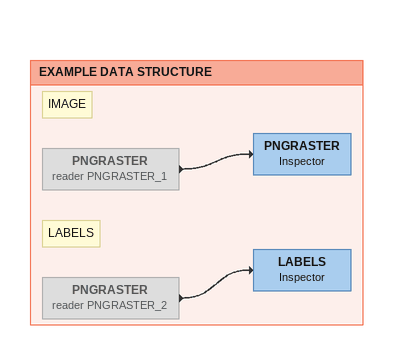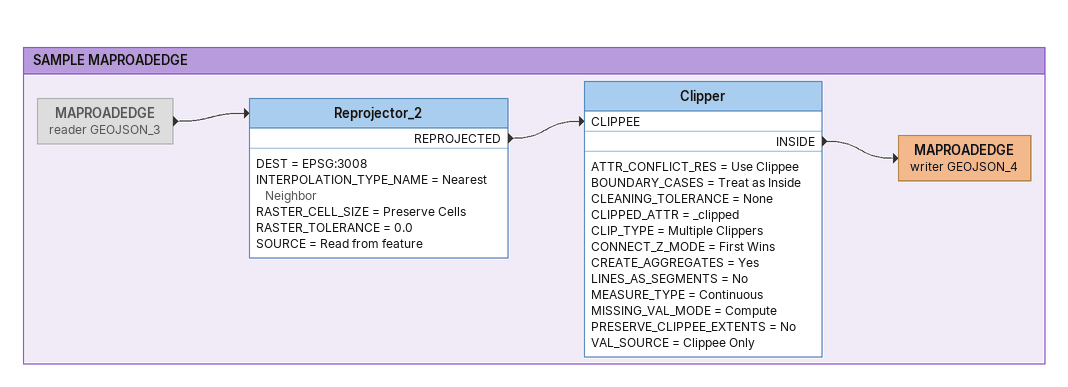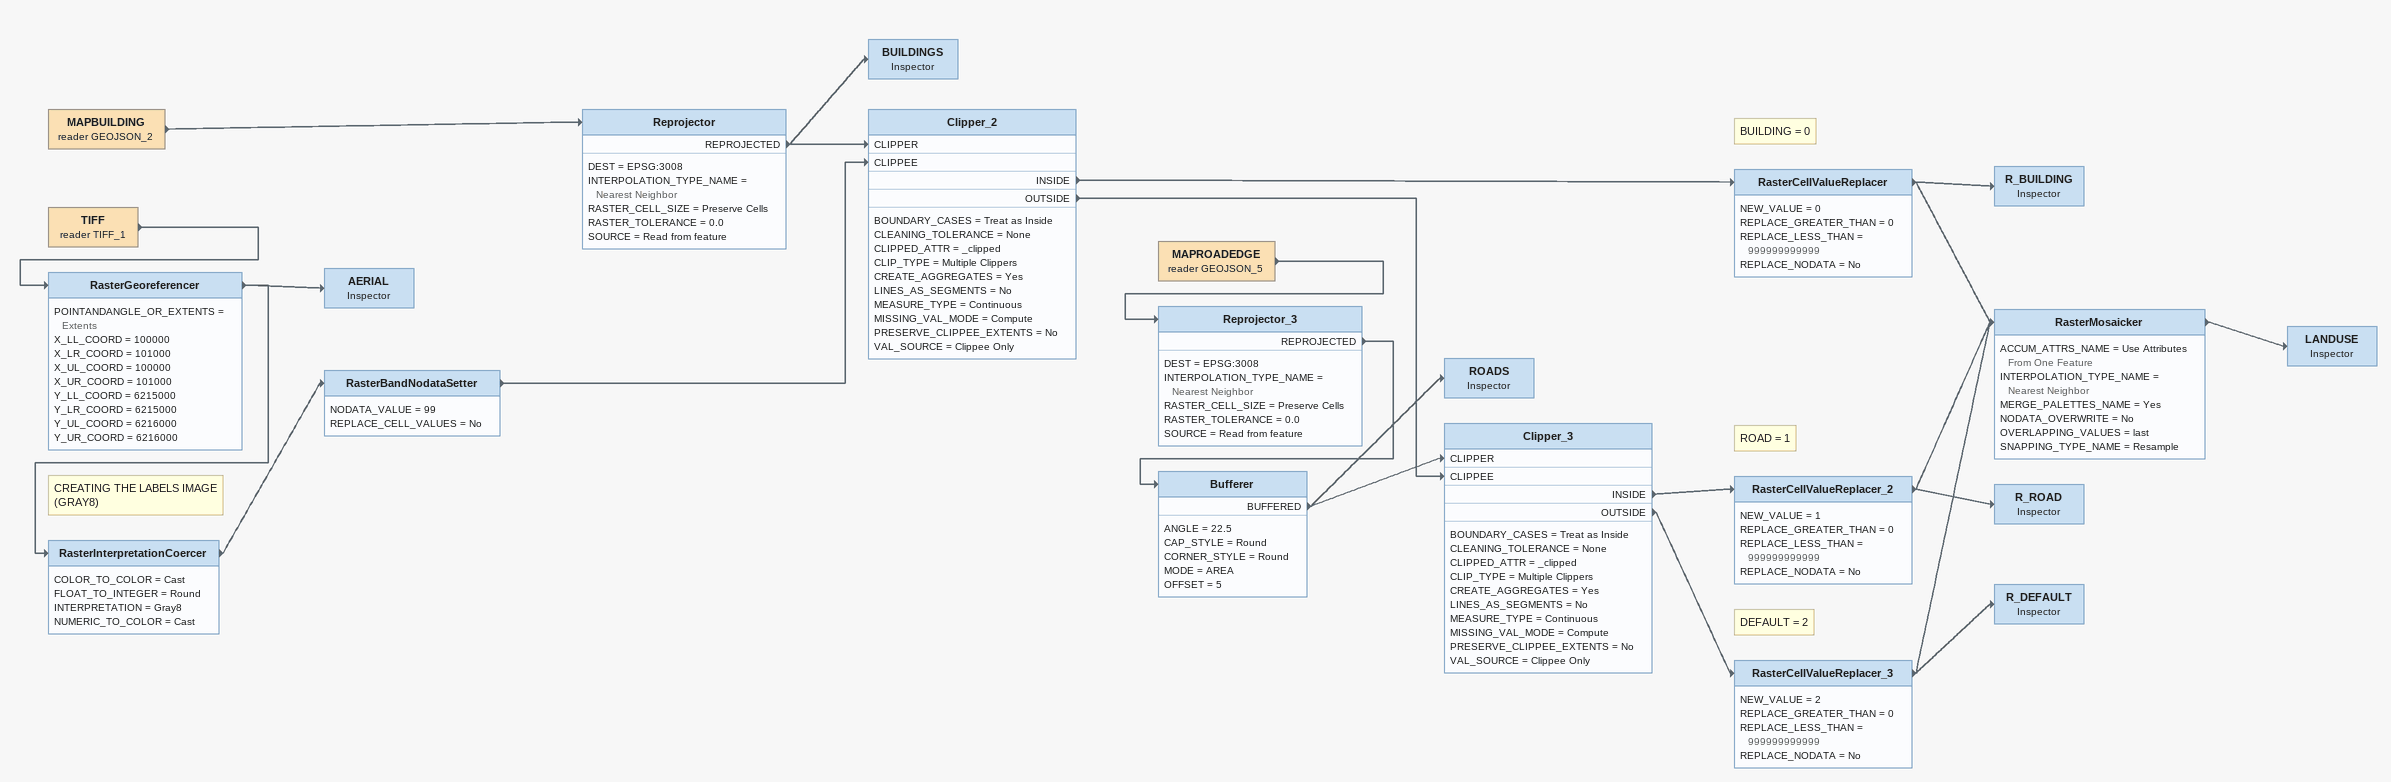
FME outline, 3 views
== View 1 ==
Bookmark: EXAMPLE DATA STRUCTURE
Note: IMAGE
PNGRASTER (reader PNGRASTER_1) [off]
    -> PNGRASTER
PNGRASTER: Inspector
Note: LABELS
PNGRASTER (reader PNGRASTER_2) [off]
    -> LABELS
LABELS: Inspector

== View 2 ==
Bookmark: SAMPLE MAPROADEDGE
MAPROADEDGE (reader GEOJSON_3) [off]
    -> Reprojector_2
Reprojector_2
    DEST = EPSG:3008
    INTERPOLATION_TYPE_NAME = Nearest Neighbor
    RASTER_CELL_SIZE = Preserve Cells
    RASTER_TOLERANCE = 0.0
    SOURCE = Read from feature
    REPROJECTED -> Clipper [CLIPPEE]
Clipper
    ATTR_CONFLICT_RES = Use Clippee
    BOUNDARY_CASES = Treat as Inside
    CLEANING_TOLERANCE = None
    CLIPPED_ATTR = _clipped
    CLIP_TYPE = Multiple Clippers
    CONNECT_Z_MODE = First Wins
    CREATE_AGGREGATES = Yes
    LINES_AS_SEGMENTS = No
    MEASURE_TYPE = Continuous
    MISSING_VAL_MODE = Compute
    PRESERVE_CLIPPEE_EXTENTS = No
    VAL_SOURCE = Clippee Only
    INSIDE -> MAPROADEDGE (writer GEOJSON_4)
MAPROADEDGE (writer GEOJSON_4)

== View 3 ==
MAPBUILDING (reader GEOJSON_2)
    -> Reprojector
Reprojector
    DEST = EPSG:3008
    INTERPOLATION_TYPE_NAME = Nearest Neighbor
    RASTER_CELL_SIZE = Preserve Cells
    RASTER_TOLERANCE = 0.0
    SOURCE = Read from feature
    REPROJECTED -> Clipper_2 [CLIPPER]
    REPROJECTED -> BUILDINGS
BUILDINGS: Inspector
TIFF (reader TIFF_1)
    -> RasterGeoreferencer
RasterGeoreferencer
    POINTANDANGLE_OR_EXTENTS = Extents
    X_LL_COORD = 100000
    X_LR_COORD = 101000
    X_UL_COORD = 100000
    X_UR_COORD = 101000
    Y_LL_COORD = 6215000
    Y_LR_COORD = 6215000
    Y_UL_COORD = 6216000
    Y_UR_COORD = 6216000
    -> RasterInterpretationCoercer
    -> AERIAL
AERIAL: Inspector
Note: CREATING THE LABELS IMAGE (GRAY8)
RasterInterpretationCoercer
    COLOR_TO_COLOR = Cast
    FLOAT_TO_INTEGER = Round
    INTERPRETATION = Gray8
    NUMERIC_TO_COLOR = Cast
    -> RasterBandNodataSetter
RasterBandNodataSetter
    NODATA_VALUE = 99
    REPLACE_CELL_VALUES = No
    -> Clipper_2 [CLIPPEE]
Clipper_2
    BOUNDARY_CASES = Treat as Inside
    CLEANING_TOLERANCE = None
    CLIPPED_ATTR = _clipped
    CLIP_TYPE = Multiple Clippers
    CREATE_AGGREGATES = Yes
    LINES_AS_SEGMENTS = No
    MEASURE_TYPE = Continuous
    MISSING_VAL_MODE = Compute
    PRESERVE_CLIPPEE_EXTENTS = No
    VAL_SOURCE = Clippee Only
    INSIDE -> RasterCellValueReplacer
    OUTSIDE -> Clipper_3 [CLIPPEE]
Note: BUILDING = 0
RasterCellValueReplacer
    NEW_VALUE = 0
    REPLACE_GREATER_THAN = 0
    REPLACE_LESS_THAN = 999999999999
    REPLACE_NODATA = No
    -> RasterMosaicker
    -> R_BUILDING
R_BUILDING: Inspector
MAPROADEDGE (reader GEOJSON_5)
    -> Reprojector_3
Reprojector_3
    DEST = EPSG:3008
    INTERPOLATION_TYPE_NAME = Nearest Neighbor
    RASTER_CELL_SIZE = Preserve Cells
    RASTER_TOLERANCE = 0.0
    SOURCE = Read from feature
    REPROJECTED -> Bufferer
Bufferer
    ANGLE = 22.5
    CAP_STYLE = Round
    CORNER_STYLE = Round
    MODE = AREA
    OFFSET = 5
    BUFFERED -> Clipper_3 [CLIPPER]
    BUFFERED -> ROADS
ROADS: Inspector
Clipper_3
    BOUNDARY_CASES = Treat as Inside
    CLEANING_TOLERANCE = None
    CLIPPED_ATTR = _clipped
    CLIP_TYPE = Multiple Clippers
    CREATE_AGGREGATES = Yes
    LINES_AS_SEGMENTS = No
    MEASURE_TYPE = Continuous
    MISSING_VAL_MODE = Compute
    PRESERVE_CLIPPEE_EXTENTS = No
    VAL_SOURCE = Clippee Only
    INSIDE -> RasterCellValueReplacer_2
    OUTSIDE -> RasterCellValueReplacer_3
Note: ROAD = 1
RasterCellValueReplacer_2
    NEW_VALUE = 1
    REPLACE_GREATER_THAN = 0
    REPLACE_LESS_THAN = 999999999999
    REPLACE_NODATA = No
    -> RasterMosaicker
    -> R_ROAD
R_ROAD: Inspector
Note: DEFAULT = 2
RasterCellValueReplacer_3
    NEW_VALUE = 2
    REPLACE_GREATER_THAN = 0
    REPLACE_LESS_THAN = 999999999999
    REPLACE_NODATA = No
    -> RasterMosaicker
    -> R_DEFAULT
RasterMosaicker
    ACCUM_ATTRS_NAME = Use Attributes From One Feature
    INTERPOLATION_TYPE_NAME = Nearest Neighbor
    MERGE_PALETTES_NAME = Yes
    NODATA_OVERWRITE = No
    OVERLAPPING_VALUES = last
    SNAPPING_TYPE_NAME = Resample
    -> LANDUSE
LANDUSE: Inspector
R_DEFAULT: Inspector
